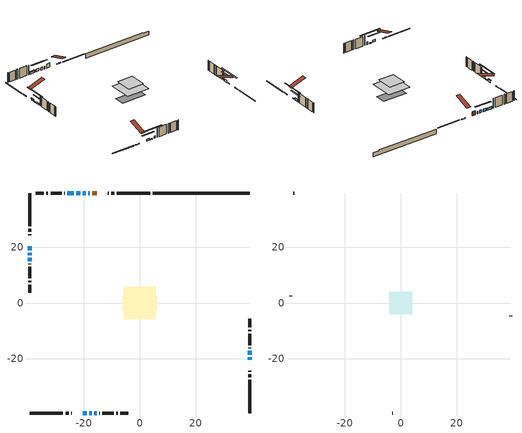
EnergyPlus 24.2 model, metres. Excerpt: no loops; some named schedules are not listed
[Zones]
conditioned space
 floor adiabatic (AdiabaticFloorConstruction): -5.77,-5.77 -5.77,5.77 5.77,5.77 5.77,-5.77 z3.24
 floor foundation (Slab1 construction): -6.17,-2.51 -6.17,2.51 6.17,2.51 6.17,-2.51 z-1.52
 wall outside (RimJoist1 construction): 3.67,39.35 -8.2,39.35 / -39.35,-39.35 -27.48,-39.35 / -39.35,39.35 -39.35,27.48 / 39.35,-39.35 39.35,-27.48 z0.8:1.1
 wall outside (RimJoist2 construction): -9.13,39.35 -10.21,39.35 / -26.55,-39.35 -25.46,-39.35 / -39.35,26.55 -39.35,25.46 / 39.35,-26.55 39.35,-25.46 z0.8:1.1
 wall outside (RimJoist3 construction): -11.14,39.35 -11.37,39.35 / -24.53,-39.35 -24.31,-39.35 / -39.35,24.53 -39.35,24.31 / 39.35,-24.53 39.35,-24.31 z0.8:1.1
 wall outside (AdiabaticWallConstruction 1): -15.32,39.35 -17.01,39.35 z0.8:2.83
 wall outside (AdiabaticWallConstruction): -17.93,39.35 -18.38,39.35 / -16.19,-39.35 -15.42,-39.35 z0.8:2.02; -20.36,-39.35 -18.96,-39.35 z0.8:1.89; -39.35,20.36 -39.35,18.88 / -39.35,16.11 -39.35,14.97 / -23.58,39.35 -25.87,39.35 z0.8:1.72; 39.35,-20.36 39.35,-19.44 / -18.03,-39.35 -17.11,-39.35 / -39.35,17.95 -39.35,17.04 z0.8:1.21; -19.31,39.35 -20.33,39.35 / -21.25,39.35 -22.65,39.35 z0.8:2.2; 39.35,-18.51 39.35,-17.06 z0.8:1.92
 wall outside (Wall1 construction): -26.8,39.35 -26.94,39.35 / -14.49,-39.35 -14.35,-39.35 / -39.35,14.04 -39.35,13.89 / 39.35,-16.13 39.35,-15.99 z0.8:5.68
 wall outside (Wall2 construction): -27.87,39.35 -31.91,39.35 / -13.42,-39.35 -9.38,-39.35 / -39.35,12.96 -39.35,8.93 / 39.35,-15.06 39.35,-11.02 z0.8:5.68
 wall outside (Wall3 construction): -32.84,39.35 -33.38,39.35 / -8.45,-39.35 -7.91,-39.35 / -39.35,8 -39.35,7.46 / 39.35,-10.09 39.35,-9.55 z0.8:5.68
 wall outside (Wall4 construction): -34.3,39.35 -37.25,39.35 / -6.99,-39.35 -4.04,-39.35 / -39.35,6.53 -39.35,3.58 / 39.35,-8.63 39.35,-5.68 z0.8:5.68
 wall foundation (FoundationWall1 construction): 4.6,39.35,-1.52 4.6,39.35,0.8 35.87,39.35,0.8 35.87,39.35,0.48 39.35,39.35,0.48 39.35,39.35,-1.52
 window (WindowConstruction 7): -17.93,39.35 -18.38,39.35 z0.8:2.02
 window (WindowConstruction 5): -20.35,-39.35 -18.96,-39.35 z0.8:1.89
 window (WindowConstruction 6): -39.35,20.35 -39.35,18.88 z0.8:1.71
 window (WindowConstruction 9): 39.35,-20.35 39.35,-19.44 z0.8:1.21
 window (WindowConstruction 10): -18.03,-39.35 -17.11,-39.35 z0.8:1.21
 window (WindowConstruction 11): -39.35,17.95 -39.35,17.04 z0.8:1.21
 window (WindowConstruction 8): -16.19,-39.35 -15.42,-39.35 z0.8:2.02
 window (WindowConstruction): -19.31,39.35 -20.33,39.35 z0.8:2.2
 window (WindowConstruction 1): -21.26,39.35 -22.65,39.35 z0.8:2.2
 window (WindowConstruction 2): 39.35,-18.51 39.35,-17.06 z0.8:1.92
 window (WindowConstruction 3): -39.35,16.11 -39.35,14.97 z0.8:1.71
 window (WindowConstruction 4): -23.58,39.35 -25.87,39.35 z0.8:1.71
 door (Door): -15.32,39.35 -17.01,39.35 z0.8:2.83
 ceiling adiabatic (AdiabaticFloorConstruction): 5.77,-5.77 5.77,5.77 -5.77,5.77 -5.77,-5.77 z3.24
attic - vented
 floor to conditioned space (Floor1 construction Reversed): -4.08,-4.08 -4.08,4.08 4.08,4.08 4.08,-4.08 z5.68
 wall outside (Wall5 construction): -38.18,39.35 -38.42,39.35 / -3.11,-39.35 -2.87,-39.35 / -39.35,2.66 -39.35,2.42 / 39.35,-4.75 39.35,-4.51 z0.8:5.68
 roof outside (Roof1 construction): -14.39,39.35,5.68 -14.39,31.4,8.33 -12.3,31.4,8.33 -12.3,39.35,5.68; -21.28,-39.35,5.68 -21.28,-31.4,8.33 -23.38,-31.4,8.33 -23.38,-39.35,5.68; -39.35,21.28,5.68 -31.4,21.28,8.33 -31.4,23.38,8.33 -39.35,23.38,5.68; 39.35,-21.28,5.68 31.4,-21.28,8.33 31.4,-23.38,8.33 39.35,-23.38,5.68
shading: -16.32,-39.35 -22.99,-39.35 -22.99,-39.76 -16.32,-39.76 z4.53; -39.35,18.68 -39.35,20.56 -39.76,20.56 -39.76,18.68 z1.92; 39.35,-14.36 39.35,-25.44 39.76,-25.44 39.76,-14.36 z6.29; -12.03,-39.35 -23.11,-39.35 -23.11,-39.76 -12.03,-39.76 z6.29; -39.35,11.96 -39.35,23.03 -39.76,23.03 -39.76,11.96 z6.29; -22.97,39.35 -16.67,39.35 -16.67,39.76 -22.97,39.76 z4.84; -25.29,39.35 -18.62,39.35 -18.62,39.76 -25.29,39.76 z4.84; 39.35,-14.42 39.35,-21.15 39.76,-21.15 39.76,-14.42 z4.56; -39.35,12.33 -39.35,18.75 -39.76,18.75 -39.76,12.33 z4.35; -26.07,39.35 -23.38,39.35 -23.38,39.76 -26.07,39.76 z1.92
[Building]
Building 1: Terrain=Suburbs
[Site:Location]
Edmonton Intl AP_AB: Latitude {deg}=53.31; Longitude {deg}=-113.58; Time Zone {hr}=-7; Elevation {m}=723; Keep Site Location Information=Yes
[Site:GroundTemperature:Shallow]
-1.56185, -3.61833, -3.78302, -2.80711, 1.11059, 5.01004, 8.39065, 10.5322, 10.7141, 8.97234, 5.67794, 1.89811
[Site:WaterMainsTemperature]
Calculation Method=Schedule; Temperature Schedule=mains temperature schedule
[Material] Roughness=Rough; Thermal Absorptance=0.9
Name | Thickness {m} | Conductivity {W/m-K} | Density {kg/m3} | Specific Heat {J/kg-K} | Solar Absorptance | Visible Absorptance
asphalt or fiberglass shingles | 0.00635 | 0.162714 | 1121.4 | 1465.45 | 0.4 | 0.4
ceiling stud and cavity | 0.1397 | 0.0949009 | 65.682 | 1177.47 | 0.7 | 0.7
concrete 4.0 in. | 0.1016 | 1.803125 | 2242.8 | 837.4 | 0.7 | 0.7
concrete 8.0 in. | 0.2032 | 1.803125 | 2242.8 | 837.4 | 0.7 | 0.7
door material | 0.04445 | 0.053851 | 512.64 | 1214.23 | 0.7 | 0.7
exterior vertical ins | 0.0457286 | 0.029427 | 32.04 | 1214.23 | 0.7 | 0.7
floor covering | 0.0127 | 0.0433444 | 54.468 | 1339.84 | 0.6 | 0.6
floor rigid ins; wall rigid ins | 0.512978 | 0.029427 | 32.04 | 1214.23 | 0.7 | 0.7
floor stud and cavity | 0.1397 | 1.75129 | 37.0049 | 1207.88 | 0.7 | 0.7
furniture material conditioned space 1 | 0.1524 | 0.115458 | 640.8 | 1214.23 | 0.6 | 0.6
gypsum board | 0.0127 | 0.160291 | 801 | 837.4 | 0.6 | 0.6
gypsum board 1 | 0.0127 | 0.160291 | 801 | 837.4 | 0.7 | 0.7
osb sheathing 0.5 in. | 0.0127 | 0.115458 | 512.64 | 1214.23 | 0.7 | 0.7
osb sheathing 0.75 in. | 0.01905 | 0.115458 | 512.64 | 1214.23 | 0.7 | 0.7
osb sheathing 2.0 in. | 0.0508 | 0.115458 | 512.64 | 1214.23 | 0.7 | 0.7
rim joist rigid ins | 0.051816 | 0.029427 | 32.04 | 1214.23 | 0.7 | 0.7
rim joist stud and cavity | 0.0508 | 0.0314757 | 125.044 | 1163.47 | 0.6 | 0.6
rim joist stud and cavity 1 | 0.0508 | 0.0299715 | 125.044 | 1163.47 | 0.6 | 0.6
rim joist stud and cavity 2 | 0.0508 | 0.647153 | 125.044 | 1163.47 | 0.6 | 0.6
wall stud and cavity | 0.1397 | 0.0944506 | 139.0536 | 1170.24 | 0.7 | 0.7
wall stud and cavity 1 | 0.1397 | 0.100683 | 139.0536 | 1170.24 | 0.7 | 0.7
wall stud and cavity 2 | 0.1397 | 0.104119 | 139.0536 | 1170.24 | 0.7 | 0.7
wall stud and cavity 3 | 0.1397 | 0.101586 | 139.0536 | 1170.24 | 0.7 | 0.7
wall stud and cavity 4 | 0.0889 | 6.1454 | 50.32683 | 1063.81 | 0.6 | 0.6
wall stud and cavity 5 | 0.0889 | 0.380278 | 52.3479 | 1209.89 | 0.7 | 0.7
wall stud and cavity 6 | 0.0889 | 0.391764 | 83.0341 | 1211.67 | 0.7 | 0.7
wood siding | 0.0254 | 0.102417 | 544.68 | 1172.36 | 0.4 | 0.4
wood siding 1 | 0.00254 | 0.102417 | 544.68 | 1172.36 | 0.4 | 0.4
wood siding 2; wood siding 3; wood siding 4 | 0.0254 | 0.102417 | 544.68 | 1172.36 | 0.7 | 0.7
[WindowMaterial:SimpleGlazingSystem]
Name | U-Factor {W/m2-K} | Solar Heat Gain Coefficient
WindowMaterial | 3.0048 | 0.51
WindowMaterial 1 | 1.99184 | 0.45
WindowMaterial 2 | 3.963244 | 0.55
WindowMaterial 3 | 4.23522 | 0.54
WindowMaterial 4 | 3.28416 | 0.53
WindowMaterial 5 | 2.97698 | 0.57
WindowMaterial 6 | 4.158 | 0.55
WindowMaterial 7 | 3.30687 | 0.61
WindowMaterial 8 | 3.308 | 0.63
WindowMaterial 9 | 3.242138 | 0.4
[Construction]
AdiabaticFloorConstruction: floor stud and cavity, floor rigid ins, osb sheathing 0.75 in., floor covering
AdiabaticWallConstruction: wood siding 3, wall rigid ins, wall stud and cavity 5, gypsum board
AdiabaticWallConstruction 1: wood siding 4, wall rigid ins, wall stud and cavity 5, gypsum board
Door: door material
Floor1 construction Reversed: gypsum board, ceiling stud and cavity
FoundationWall1 construction: concrete 8.0 in., gypsum board 1
furniture construction conditioned space 1: furniture material conditioned space 1
PartitionWallConstruction: gypsum board, wall stud and cavity 6, gypsum board
RimJoist1 construction: wood siding 2, osb sheathing 2.0 in., rim joist stud and cavity
RimJoist2 construction: wood siding 2, osb sheathing 2.0 in., rim joist stud and cavity 1
RimJoist3 construction: wood siding 2, rim joist rigid ins, osb sheathing 2.0 in., rim joist stud and cavity 2
Roof1 construction: asphalt or fiberglass shingles
Slab1 construction: concrete 4.0 in.
Wall1 construction: wood siding, osb sheathing 0.5 in., wall stud and cavity, gypsum board
Wall2 construction: wood siding, osb sheathing 0.5 in., wall stud and cavity 1, gypsum board
Wall3 construction: wood siding, osb sheathing 0.5 in., wall stud and cavity 2, gypsum board
Wall4 construction: wood siding, osb sheathing 0.5 in., wall stud and cavity 3, gypsum board
Wall5 construction: wood siding 1, wall stud and cavity 4
WindowConstruction: WindowMaterial
WindowConstruction 1: WindowMaterial 1
WindowConstruction 10; WindowConstruction 11; WindowConstruction 9: WindowMaterial 9
WindowConstruction 2: WindowMaterial 2
WindowConstruction 3: WindowMaterial 3
WindowConstruction 4: WindowMaterial 4
WindowConstruction 5: WindowMaterial 5
WindowConstruction 6: WindowMaterial 6
WindowConstruction 7: WindowMaterial 7
WindowConstruction 8: WindowMaterial 8
[Zone] Multiplier=1; Part of Total Floor Area=Yes
Name | Volume {m3}
attic - vented | 28.6135
conditioned space | 497.9
[Space]
Name | Zone | Volume {m3}
attic - vented 1 | attic - vented | 28.6135
conditioned space 1 | conditioned space | 497.9
[ZoneInfiltration:EffectiveLeakageArea]
infil attic - vented 1: Zone or Space=attic - vented 1; Schedule=Always On Discrete; Effective Air Leakage Area {cm2}=2314.78; Stack Coefficient=0.000523302; Wind Coefficient=1.5456e-05
[ZoneMixing]
whole house fan mix: Zone or Space=attic - vented; Schedule=Always On Continuous; Design Flow Rate Calculation Method=Flow/Zone; Design Flow Rate {m3/s}=0; Source Zone or Space=conditioned space
[SurfaceProperty:ExposedFoundationPerimeter]
Slab1: Exposed Perimeter Calculation Method=TotalExposedPerimeter; Total Exposed Perimeter {m}=34.747
[InternalMass] Zone or ZoneList=conditioned space; Space or SpaceList=conditioned space 1
Name | Construction | Surface Area {m2}
furniture mass conditioned space 1 | furniture construction conditioned space 1 | 78.0802
partition wall mass | PartitionWallConstruction | 195.2
[Lights]
interior lighting: Zone or ZoneList or Space or SpaceList=conditioned space 1; Schedule=interior lighting schedule; Design Level Calculation Method=LightingLevel; Lighting Level {W}=343.2; Return Air Fraction=0; Fraction Radiant=0.6; Fraction Visible=0.2; Fraction Replaceable=1
[People]
occupants: Zone or ZoneList or Space or SpaceList=conditioned space 1; Number of People Schedule=occupants schedule; Number of People Calculation Method=People; Number of People=3; Fraction Radiant=0.314171; Sensible Heat Fraction=0.56303; Activity Level Schedule=occupants activity schedule; Carbon Dioxide Generation Rate {m3/s-W}=0; Enable ASHRAE 55 Comfort Warnings=No; Mean Radiant Temperature Calculation Type=EnclosureAveraged
[ElectricEquipment] Zone or ZoneList or Space or SpaceList=conditioned space 1; Design Level Calculation Method=EquipmentLevel
Name | Schedule | Design Level {W} | Fraction Latent | Fraction Radiant | Fraction Lost
clothes dryer | clothes dryer schedule | 140.772 | 0.015 | 0.081 | 0.85
clothes washer | clothes washer schedule | 32.1985 | 0.03 | 0.162 | 0.7
cooking range | cooking range schedule | 215.147 | 0.08 | 0.432 | 0.2
dishwasher | dishwasher schedule | 66.8632 | 0.3 | 0.18 | 0.4
fridge | fridge schedule | 72.9452 | 0 | 0.6 | 0
mech vent bath fan 0 | mech vent bath fan 0 schedule | 50.2 | 0 | 0 | 1
mech vent bath fan 1 | mech vent bath fan 1 schedule | 50.2 | 0 | 0 | 1
mech vent house fan | mech vent house fan schedule | 0 | 0 | 0 | 1
mech vent house fan cfis | mech vent house fan cfis schedule | 0 | 0 | 0 | 0
mech vent range fan 0 | mech vent range fan 0 schedule | 57 | 0 | 0 | 1
misc plug loads | misc plug loads schedule | 494.7 | 0.045 | 0.513 | 0.1
whole house fan | Always On Discrete | 0 | 0 | 0 | 1
[OtherEquipment] Zone or ZoneList or Space or SpaceList=conditioned space 1; Design Level Calculation Method=EquipmentLevel
Name | Fuel Type | Schedule | Design Level {W} | Fraction Latent | Fraction Radiant | Fraction Lost
clothes dryer 1 | Electricity | clothes dryer schedule | 0 | 0.015 | 0.081 | 0.85
cooking range 1 | Electricity | cooking range schedule | 0 | 0.08 | 0.432 | 0.2
general water use latent | None | general water use schedule | 62.594 | 1 | 0 | 0
general water use sensible | None | general water use schedule | -61.6891 | 0 | 0.6 | 0
mech vent house fan latent load | None | Always On Discrete | 0 | 1 | 0 | 0
mech vent house fan sensible load | None | Always On Discrete | 0 | 0 | 0 | 0
water heater energy adjustment1 | NaturalGas | Always On Discrete | 0.01 | 0 | 0 | 1
[ZoneInfiltration:DesignFlowRate] Zone or ZoneList or Space or SpaceList=conditioned space 1; Schedule=Always On Discrete; Design Flow Rate Calculation Method=Flow/Zone; Design Flow Rate {m3/s}=0
infil flow; natural vent flow; whole house fan flow
[Foundation:Kiva]
Foundation Kiva 1: Initial Indoor Air Temperature {C}=18; Wall Height Above Grade {m}=0.799978; Wall Depth Below Slab {m}=0.2032; Custom Block Material Name 1=exterior vertical ins; Custom Block Depth 1 {m}=2.31999; Custom Block X Position 1 {m}=0.2159; Custom Block Z Position 1 {m}=0
[Foundation:Kiva:Settings]
Soil Conductivity {W/m-K}=0.849921; Soil Density {kg/m3}=1842.3; Soil Specific Heat {J/kg-K}=418.7; Ground Solar Absorptivity=0.9; Ground Thermal Absorptivity=0.9; Ground Surface Roughness {m}=0.03; Far-Field Width {m}=40; Deep-Ground Boundary Condition=ZeroFlux; Deep-Ground Depth {m}=40; Minimum Cell Dimension {m}=0.2; Maximum Cell Growth Coefficient=3; Simulation Timestep=Timestep
[Exterior:Lights]
exterior lighting: Schedule=exterior lighting schedule; Design Level {W}=75.6
[Schedule:Constant]
Name | Hourly Value
Always On Continuous; mech vent house fan schedule; mech vent house fan cfis schedule; Always On Discrete | 1
occupants activity schedule | 117.228
fridge schedule | 0
[Schedule:Week:Daily]
interior lighting schedule Week Rule - Jan1-Jan27: interior lighting schedule day, interior lighting schedule day, interior lighting schedule day, interior lighting schedule day, interior lighting schedule day, interior lighting schedule day, interior lighting schedule day, interior lighting schedule default day, interior lighting schedule default day, interior lighting schedule default day, interior lighting schedule default day, interior lighting schedule default day
interior lighting schedule Week Rule - Jan28-Feb3: interior lighting schedule day, interior lighting schedule day, interior lighting schedule day, interior lighting schedule day, interior lighting schedule day 1, interior lighting schedule day 1, interior lighting schedule day 1, interior lighting schedule default day, interior lighting schedule default day, interior lighting schedule default day, interior lighting schedule default day, interior lighting schedule default day
interior lighting schedule Week Rule - Feb4-Feb24: interior lighting schedule day 1, interior lighting schedule day 1, interior lighting schedule day 1, interior lighting schedule day 1, interior lighting schedule day 1, interior lighting schedule day 1, interior lighting schedule day 1, interior lighting schedule default day, interior lighting schedule default day, interior lighting schedule default day, interior lighting schedule default day, interior lighting schedule default day
interior lighting schedule Week Rule - Feb25-Mar3: interior lighting schedule day 1, interior lighting schedule day 1, interior lighting schedule day 1, interior lighting schedule day 1, interior lighting schedule day 2, interior lighting schedule day 2, interior lighting schedule day 2, interior lighting schedule default day, interior lighting schedule default day, interior lighting schedule default day, interior lighting schedule default day, interior lighting schedule default day
interior lighting schedule Week Rule - Mar4-Mar31: interior lighting schedule day 2, interior lighting schedule day 2, interior lighting schedule day 2, interior lighting schedule day 2, interior lighting schedule day 2, interior lighting schedule day 2, interior lighting schedule day 2, interior lighting schedule default day, interior lighting schedule default day, interior lighting schedule default day, interior lighting schedule default day, interior lighting schedule default day
interior lighting schedule Week Rule - Apr1-Apr28: interior lighting schedule day 3, interior lighting schedule day 3, interior lighting schedule day 3, interior lighting schedule day 3, interior lighting schedule day 3, interior lighting schedule day 3, interior lighting schedule day 3, interior lighting schedule default day, interior lighting schedule default day, interior lighting schedule default day, interior lighting schedule default day, interior lighting schedule default day
interior lighting schedule Week Rule - Apr29-May5: interior lighting schedule day 3, interior lighting schedule day 3, interior lighting schedule day 4, interior lighting schedule day 4, interior lighting schedule day 4, interior lighting schedule day 4, interior lighting schedule day 4, interior lighting schedule default day, interior lighting schedule default day, interior lighting schedule default day, interior lighting schedule default day, interior lighting schedule default day
interior lighting schedule Week Rule - May6-May26: interior lighting schedule day 4, interior lighting schedule day 4, interior lighting schedule day 4, interior lighting schedule day 4, interior lighting schedule day 4, interior lighting schedule day 4, interior lighting schedule day 4, interior lighting schedule default day, interior lighting schedule default day, interior lighting schedule default day, interior lighting schedule default day, interior lighting schedule default day
interior lighting schedule Week Rule - May27-Jun2: interior lighting schedule day 4, interior lighting schedule day 4, interior lighting schedule day 4, interior lighting schedule day 4, interior lighting schedule day 4, interior lighting schedule day 5, interior lighting schedule day 5, interior lighting schedule default day, interior lighting schedule default day, interior lighting schedule default day, interior lighting schedule default day, interior lighting schedule default day
interior lighting schedule Week Rule - Jun3-Jun30: interior lighting schedule day 5, interior lighting schedule day 5, interior lighting schedule day 5, interior lighting schedule day 5, interior lighting schedule day 5, interior lighting schedule day 5, interior lighting schedule day 5, interior lighting schedule default day, interior lighting schedule default day, interior lighting schedule default day, interior lighting schedule default day, interior lighting schedule default day
interior lighting schedule Week Rule - Jul1-Jul28: interior lighting schedule day 6, interior lighting schedule day 6, interior lighting schedule day 6, interior lighting schedule day 6, interior lighting schedule day 6, interior lighting schedule day 6, interior lighting schedule day 6, interior lighting schedule default day, interior lighting schedule default day, interior lighting schedule default day, interior lighting schedule default day, interior lighting schedule default day
interior lighting schedule Week Rule - Jul29-Aug4: interior lighting schedule day 6, interior lighting schedule day 6, interior lighting schedule day 6, interior lighting schedule day 7, interior lighting schedule day 7, interior lighting schedule day 7, interior lighting schedule day 7, interior lighting schedule default day, interior lighting schedule default day, interior lighting schedule default day, interior lighting schedule default day, interior lighting schedule default day
interior lighting schedule Week Rule - Aug5-Aug25: interior lighting schedule day 7, interior lighting schedule day 7, interior lighting schedule day 7, interior lighting schedule day 7, interior lighting schedule day 7, interior lighting schedule day 7, interior lighting schedule day 7, interior lighting schedule default day, interior lighting schedule default day, interior lighting schedule default day, interior lighting schedule default day, interior lighting schedule default day
interior lighting schedule Week Rule - Aug26-Sep1: interior lighting schedule day 7, interior lighting schedule day 7, interior lighting schedule day 7, interior lighting schedule day 7, interior lighting schedule day 7, interior lighting schedule day 7, interior lighting schedule day 8, interior lighting schedule default day, interior lighting schedule default day, interior lighting schedule default day, interior lighting schedule default day, interior lighting schedule default day
interior lighting schedule Week Rule - Sep2-Sep29: interior lighting schedule day 8, interior lighting schedule day 8, interior lighting schedule day 8, interior lighting schedule day 8, interior lighting schedule day 8, interior lighting schedule day 8, interior lighting schedule day 8, interior lighting schedule default day, interior lighting schedule default day, interior lighting schedule default day, interior lighting schedule default day, interior lighting schedule default day
interior lighting schedule Week Rule - Sep30-Oct6: interior lighting schedule day 8, interior lighting schedule day 9, interior lighting schedule day 9, interior lighting schedule day 9, interior lighting schedule day 9, interior lighting schedule day 9, interior lighting schedule day 9, interior lighting schedule default day, interior lighting schedule default day, interior lighting schedule default day, interior lighting schedule default day, interior lighting schedule default day
interior lighting schedule Week Rule - Oct7-Oct27: interior lighting schedule day 9, interior lighting schedule day 9, interior lighting schedule day 9, interior lighting schedule day 9, interior lighting schedule day 9, interior lighting schedule day 9, interior lighting schedule day 9, interior lighting schedule default day, interior lighting schedule default day, interior lighting schedule default day, interior lighting schedule default day, interior lighting schedule default day
interior lighting schedule Week Rule - Oct28-Nov3: interior lighting schedule day 9, interior lighting schedule day 9, interior lighting schedule day 9, interior lighting schedule day 9, interior lighting schedule day 10, interior lighting schedule day 10, interior lighting schedule day 10, interior lighting schedule default day, interior lighting schedule default day, interior lighting schedule default day, interior lighting schedule default day, interior lighting schedule default day
interior lighting schedule Week Rule - Nov4-Nov24: interior lighting schedule day 10, interior lighting schedule day 10, interior lighting schedule day 10, interior lighting schedule day 10, interior lighting schedule day 10, interior lighting schedule day 10, interior lighting schedule day 10, interior lighting schedule default day, interior lighting schedule default day, interior lighting schedule default day, interior lighting schedule default day, interior lighting schedule default day
interior lighting schedule Week Rule - Nov25-Dec1: interior lighting schedule day 10, interior lighting schedule day 10, interior lighting schedule day 10, interior lighting schedule day 10, interior lighting schedule day 10, interior lighting schedule day 10, interior lighting schedule day 11, interior lighting schedule default day, interior lighting schedule default day, interior lighting schedule default day, interior lighting schedule default day, interior lighting schedule default day
interior lighting schedule Week Rule - Dec2-Dec31: interior lighting schedule day 11, interior lighting schedule day 11, interior lighting schedule day 11, interior lighting schedule day 11, interior lighting schedule day 11, interior lighting schedule day 11, interior lighting schedule day 11, interior lighting schedule default day, interior lighting schedule default day, interior lighting schedule default day, interior lighting schedule default day, interior lighting schedule default day
occupants schedule Week Rule - Jan1-Dec31: occupants schedule day, occupants schedule day, occupants schedule day, occupants schedule day, occupants schedule day, occupants schedule day, occupants schedule day, occupants schedule default day, occupants schedule default day, occupants schedule default day, occupants schedule default day, occupants schedule default day
clothes dryer schedule Week Rule - Jan1-Dec31: clothes dryer schedule day, clothes dryer schedule day, clothes dryer schedule day, clothes dryer schedule day, clothes dryer schedule day, clothes dryer schedule day, clothes dryer schedule day, clothes dryer schedule default day, clothes dryer schedule default day, clothes dryer schedule default day, clothes dryer schedule default day, clothes dryer schedule default day
clothes washer schedule Week Rule - Jan1-Dec31: clothes washer schedule day, clothes washer schedule day, clothes washer schedule day, clothes washer schedule day, clothes washer schedule day, clothes washer schedule day, clothes washer schedule day, clothes washer schedule default day, clothes washer schedule default day, clothes washer schedule default day, clothes washer schedule default day, clothes washer schedule default day
cooking range schedule Week Rule - Jan1-Dec31: cooking range schedule day, cooking range schedule day, cooking range schedule day, cooking range schedule day, cooking range schedule day, cooking range schedule day, cooking range schedule day, cooking range schedule default day, cooking range schedule default day, cooking range schedule default day, cooking range schedule default day, cooking range schedule default day
dishwasher schedule Week Rule - Jan1-Dec31: dishwasher schedule day, dishwasher schedule day, dishwasher schedule day, dishwasher schedule day, dishwasher schedule day, dishwasher schedule day, dishwasher schedule day, dishwasher schedule default day, dishwasher schedule default day, dishwasher schedule default day, dishwasher schedule default day, dishwasher schedule default day
mech vent bath fan 0 schedule Week Rule - Jan1-Dec31: mech vent bath fan 0 schedule day, mech vent bath fan 0 schedule day, mech vent bath fan 0 schedule day, mech vent bath fan 0 schedule day, mech vent bath fan 0 schedule day, mech vent bath fan 0 schedule day, mech vent bath fan 0 schedule day, mech vent bath fan 0 schedule default day, mech vent bath fan 0 schedule default day, mech vent bath fan 0 schedule default day, mech vent bath fan 0 schedule default day, mech vent bath fan 0 schedule default day
mech vent bath fan 1 schedule Week Rule - Jan1-Dec31: mech vent bath fan 1 schedule day, mech vent bath fan 1 schedule day, mech vent bath fan 1 schedule day, mech vent bath fan 1 schedule day, mech vent bath fan 1 schedule day, mech vent bath fan 1 schedule day, mech vent bath fan 1 schedule day, mech vent bath fan 1 schedule default day, mech vent bath fan 1 schedule default day, mech vent bath fan 1 schedule default day, mech vent bath fan 1 schedule default day, mech vent bath fan 1 schedule default day
mech vent range fan 0 schedule Week Rule - Jan1-Dec31: mech vent range fan 0 schedule day, mech vent range fan 0 schedule day, mech vent range fan 0 schedule day, mech vent range fan 0 schedule day, mech vent range fan 0 schedule day, mech vent range fan 0 schedule day, mech vent range fan 0 schedule day, mech vent range fan 0 schedule default day, mech vent range fan 0 schedule default day, mech vent range fan 0 schedule default day, mech vent range fan 0 schedule default day, mech vent range fan 0 schedule default day
misc plug loads schedule Week Rule - Jan1-Dec31: misc plug loads schedule day, misc plug loads schedule day, misc plug loads schedule day, misc plug loads schedule day, misc plug loads schedule day, misc plug loads schedule day, misc plug loads schedule day, misc plug loads schedule default day, misc plug loads schedule default day, misc plug loads schedule default day, misc plug loads schedule default day, misc plug loads schedule default day
general water use schedule Week Rule - Jan1-Dec31: general water use schedule day, general water use schedule day, general water use schedule day, general water use schedule day, general water use schedule day, general water use schedule day, general water use schedule day, general water use schedule default day, general water use schedule default day, general water use schedule default day, general water use schedule default day, general water use schedule default day
exterior lighting schedule Week Rule - Jan1-Jan27: exterior lighting schedule day, exterior lighting schedule day, exterior lighting schedule day, exterior lighting schedule day, exterior lighting schedule day, exterior lighting schedule day, exterior lighting schedule day, exterior lighting schedule default day, exterior lighting schedule default day, exterior lighting schedule default day, exterior lighting schedule default day, exterior lighting schedule default day
exterior lighting schedule Week Rule - Jan28-Feb3: exterior lighting schedule day, exterior lighting schedule day, exterior lighting schedule day, exterior lighting schedule day, exterior lighting schedule day 1, exterior lighting schedule day 1, exterior lighting schedule day 1, exterior lighting schedule default day, exterior lighting schedule default day, exterior lighting schedule default day, exterior lighting schedule default day, exterior lighting schedule default day
exterior lighting schedule Week Rule - Feb4-Feb24: exterior lighting schedule day 1, exterior lighting schedule day 1, exterior lighting schedule day 1, exterior lighting schedule day 1, exterior lighting schedule day 1, exterior lighting schedule day 1, exterior lighting schedule day 1, exterior lighting schedule default day, exterior lighting schedule default day, exterior lighting schedule default day, exterior lighting schedule default day, exterior lighting schedule default day
exterior lighting schedule Week Rule - Feb25-Mar3: exterior lighting schedule day 1, exterior lighting schedule day 1, exterior lighting schedule day 1, exterior lighting schedule day 1, exterior lighting schedule day 2, exterior lighting schedule day 2, exterior lighting schedule day 2, exterior lighting schedule default day, exterior lighting schedule default day, exterior lighting schedule default day, exterior lighting schedule default day, exterior lighting schedule default day
exterior lighting schedule Week Rule - Mar4-Mar31: exterior lighting schedule day 2, exterior lighting schedule day 2, exterior lighting schedule day 2, exterior lighting schedule day 2, exterior lighting schedule day 2, exterior lighting schedule day 2, exterior lighting schedule day 2, exterior lighting schedule default day, exterior lighting schedule default day, exterior lighting schedule default day, exterior lighting schedule default day, exterior lighting schedule default day
exterior lighting schedule Week Rule - Apr1-Apr28: exterior lighting schedule day 3, exterior lighting schedule day 3, exterior lighting schedule day 3, exterior lighting schedule day 3, exterior lighting schedule day 3, exterior lighting schedule day 3, exterior lighting schedule day 3, exterior lighting schedule default day, exterior lighting schedule default day, exterior lighting schedule default day, exterior lighting schedule default day, exterior lighting schedule default day
exterior lighting schedule Week Rule - Apr29-May5: exterior lighting schedule day 3, exterior lighting schedule day 3, exterior lighting schedule day 4, exterior lighting schedule day 4, exterior lighting schedule day 4, exterior lighting schedule day 4, exterior lighting schedule day 4, exterior lighting schedule default day, exterior lighting schedule default day, exterior lighting schedule default day, exterior lighting schedule default day, exterior lighting schedule default day
exterior lighting schedule Week Rule - May6-May26: exterior lighting schedule day 4, exterior lighting schedule day 4, exterior lighting schedule day 4, exterior lighting schedule day 4, exterior lighting schedule day 4, exterior lighting schedule day 4, exterior lighting schedule day 4, exterior lighting schedule default day, exterior lighting schedule default day, exterior lighting schedule default day, exterior lighting schedule default day, exterior lighting schedule default day
exterior lighting schedule Week Rule - May27-Jun2: exterior lighting schedule day 4, exterior lighting schedule day 4, exterior lighting schedule day 4, exterior lighting schedule day 4, exterior lighting schedule day 4, exterior lighting schedule day 5, exterior lighting schedule day 5, exterior lighting schedule default day, exterior lighting schedule default day, exterior lighting schedule default day, exterior lighting schedule default day, exterior lighting schedule default day
exterior lighting schedule Week Rule - Jun3-Jun30: exterior lighting schedule day 5, exterior lighting schedule day 5, exterior lighting schedule day 5, exterior lighting schedule day 5, exterior lighting schedule day 5, exterior lighting schedule day 5, exterior lighting schedule day 5, exterior lighting schedule default day, exterior lighting schedule default day, exterior lighting schedule default day, exterior lighting schedule default day, exterior lighting schedule default day
exterior lighting schedule Week Rule - Jul1-Jul28: exterior lighting schedule day 6, exterior lighting schedule day 6, exterior lighting schedule day 6, exterior lighting schedule day 6, exterior lighting schedule day 6, exterior lighting schedule day 6, exterior lighting schedule day 6, exterior lighting schedule default day, exterior lighting schedule default day, exterior lighting schedule default day, exterior lighting schedule default day, exterior lighting schedule default day
exterior lighting schedule Week Rule - Jul29-Aug4: exterior lighting schedule day 6, exterior lighting schedule day 6, exterior lighting schedule day 6, exterior lighting schedule day 7, exterior lighting schedule day 7, exterior lighting schedule day 7, exterior lighting schedule day 7, exterior lighting schedule default day, exterior lighting schedule default day, exterior lighting schedule default day, exterior lighting schedule default day, exterior lighting schedule default day
exterior lighting schedule Week Rule - Aug5-Aug25: exterior lighting schedule day 7, exterior lighting schedule day 7, exterior lighting schedule day 7, exterior lighting schedule day 7, exterior lighting schedule day 7, exterior lighting schedule day 7, exterior lighting schedule day 7, exterior lighting schedule default day, exterior lighting schedule default day, exterior lighting schedule default day, exterior lighting schedule default day, exterior lighting schedule default day
exterior lighting schedule Week Rule - Aug26-Sep1: exterior lighting schedule day 7, exterior lighting schedule day 7, exterior lighting schedule day 7, exterior lighting schedule day 7, exterior lighting schedule day 7, exterior lighting schedule day 7, exterior lighting schedule day 8, exterior lighting schedule default day, exterior lighting schedule default day, exterior lighting schedule default day, exterior lighting schedule default day, exterior lighting schedule default day
[Schedule:Year]
interior lighting schedule: interior lighting schedule Week Rule - Jan1-Jan27, 1, 1, 1, 27, interior lighting schedule Week Rule - Jan28-Feb3, 1, 28, 2, 3, interior lighting schedule Week Rule - Feb4-Feb24, 2, 4, 2, 24, interior lighting schedule Week Rule - Feb25-Mar3, 2, 25, 3, 3, interior lighting schedule Week Rule - Mar4-Mar31, 3, 4, 3, 31, interior lighting schedule Week Rule - Apr1-Apr28, 4, 1, 4, 28, interior lighting schedule Week Rule - Apr29-May5, 4, 29, 5, 5, interior lighting schedule Week Rule - May6-May26, 5, 6, 5, 26, interior lighting schedule Week Rule - May27-Jun2, 5, 27, 6, 2, interior lighting schedule Week Rule - Jun3-Jun30, 6, 3, 6, 30, interior lighting schedule Week Rule - Jul1-Jul28, 7, 1, 7, 28, interior lighting schedule Week Rule - Jul29-Aug4, 7, 29, 8, 4, interior lighting schedule Week Rule - Aug5-Aug25, 8, 5, 8, 25, interior lighting schedule Week Rule - Aug26-Sep1, 8, 26, 9, 1, interior lighting schedule Week Rule - Sep2-Sep29, 9, 2, 9, 29, interior lighting schedule Week Rule - Sep30-Oct6, 9, 30, 10, 6, interior lighting schedule Week Rule - Oct7-Oct27, 10, 7, 10, 27, interior lighting schedule Week Rule - Oct28-Nov3, 10, 28, 11, 3, interior lighting schedule Week Rule - Nov4-Nov24, 11, 4, 11, 24, interior lighting schedule Week Rule - Nov25-Dec1, 11, 25, 12, 1, interior lighting schedule Week Rule - Dec2-Dec31, 12, 2, 12, 31
occupants schedule: occupants schedule Week Rule - Jan1-Dec31, 1, 1, 12, 31
clothes dryer schedule: clothes dryer schedule Week Rule - Jan1-Dec31, 1, 1, 12, 31
clothes washer schedule: clothes washer schedule Week Rule - Jan1-Dec31, 1, 1, 12, 31
cooking range schedule: cooking range schedule Week Rule - Jan1-Dec31, 1, 1, 12, 31
dishwasher schedule: dishwasher schedule Week Rule - Jan1-Dec31, 1, 1, 12, 31
mech vent bath fan 0 schedule: mech vent bath fan 0 schedule Week Rule - Jan1-Dec31, 1, 1, 12, 31
mech vent bath fan 1 schedule: mech vent bath fan 1 schedule Week Rule - Jan1-Dec31, 1, 1, 12, 31
mech vent range fan 0 schedule: mech vent range fan 0 schedule Week Rule - Jan1-Dec31, 1, 1, 12, 31
misc plug loads schedule: misc plug loads schedule Week Rule - Jan1-Dec31, 1, 1, 12, 31
general water use schedule: general water use schedule Week Rule - Jan1-Dec31, 1, 1, 12, 31
exterior lighting schedule: exterior lighting schedule Week Rule - Jan1-Jan27, 1, 1, 1, 27, exterior lighting schedule Week Rule - Jan28-Feb3, 1, 28, 2, 3, exterior lighting schedule Week Rule - Feb4-Feb24, 2, 4, 2, 24, exterior lighting schedule Week Rule - Feb25-Mar3, 2, 25, 3, 3, exterior lighting schedule Week Rule - Mar4-Mar31, 3, 4, 3, 31, exterior lighting schedule Week Rule - Apr1-Apr28, 4, 1, 4, 28, exterior lighting schedule Week Rule - Apr29-May5, 4, 29, 5, 5, exterior lighting schedule Week Rule - May6-May26, 5, 6, 5, 26, exterior lighting schedule Week Rule - May27-Jun2, 5, 27, 6, 2, exterior lighting schedule Week Rule - Jun3-Jun30, 6, 3, 6, 30, exterior lighting schedule Week Rule - Jul1-Jul28, 7, 1, 7, 28, exterior lighting schedule Week Rule - Jul29-Aug4, 7, 29, 8, 4, exterior lighting schedule Week Rule - Aug5-Aug25, 8, 5, 8, 25, exterior lighting schedule Week Rule - Aug26-Sep1, 8, 26, 9, 1, exterior lighting schedule Week Rule - Sep2-Sep29, 9, 2, 9, 29, exterior lighting schedule Week Rule - Sep30-Oct6, 9, 30, 10, 6, exterior lighting schedule Week Rule - Oct7-Oct27, 10, 7, 10, 27, exterior lighting schedule Week Rule - Oct28-Nov3, 10, 28, 11, 3, exterior lighting schedule Week Rule - Nov4-Nov24, 11, 4, 11, 24, exterior lighting schedule Week Rule - Nov25-Dec1, 11, 25, 12, 1, exterior lighting schedule Week Rule - Dec2-Dec31, 12, 2, 12, 31
[Schedule:Compact]
mains temperature schedule: Through: 01/01, For: AllDays, Until: 24:00, 3.97167, Through: 01/02, For: AllDays, Until: 24:00, 3.90778, Through: 01/03, For: AllDays, Until: 24:00, 3.84556, Through: 01/04, For: AllDays, Until: 24:00, 3.78389, Through: 01/05, For: AllDays, Until: 24:00, 3.72278, Through: 01/06, For: AllDays, Until: 24:00, 3.66278, Through: 01/07, For: AllDays, Until: 24:00, 3.60389, Through: 01/08, For: AllDays, Until: 24:00, 3.54556, Through: 01/09, For: AllDays, Until: 24:00, 3.48833, Through: 01/10, For: AllDays, Until: 24:00, 3.43167, Through: 01/11, For: AllDays, Until: 24:00, 3.37611, Through: 01/12, For: AllDays, Until: 24:00, 3.32167, Through: 01/13, For: AllDays, Until: 24:00, 3.26833, Through: 01/14, For: AllDays, Until: 24:00, 3.21556, Through: 01/15, For: AllDays, Until: 24:00, 3.16444, Through: 01/16, For: AllDays, Until: 24:00, 3.11389, Through: 01/17, For: AllDays, Until: 24:00, 3.06444, Through: 01/18, For: AllDays, Until: 24:00, 3.01611, Through: 01/19, For: AllDays, Until: 24:00, 2.96889, Through: 01/20, For: AllDays, Until: 24:00, 2.92278, Through: 01/21, For: AllDays, Until: 24:00, 2.87722, Through: 01/22, For: AllDays, Until: 24:00, 2.83333, Through: 01/23, For: AllDays, Until: 24:00, 2.79056, Through: 01/24, For: AllDays, Until: 24:00, 2.74889, Through: 01/25, For: AllDays, Until: 24:00, 2.70833, Through: 01/26, For: AllDays, Until: 24:00, 2.66889, Through: 01/27, For: AllDays, Until: 24:00, 2.63056, Through: 01/28, For: AllDays, Until: 24:00, 2.59333, Through: 01/29, For: AllDays, Until: 24:00, 2.55778, Through: 01/30, For: AllDays, Until: 24:00, 2.52278, Through: 01/31, For: AllDays, Until: 24:00, 2.48944, Through: 02/01, For: AllDays, Until: 24:00, 2.45722, Through: 02/02, For: AllDays, Until: 24:00, 2.42611, Through: 02/03, For: AllDays, Until: 24:00, 2.39667, Through: 02/04, For: AllDays, Until: 24:00, 2.36833, Through: 02/05, For: AllDays, Until: 24:00, 2.34111, Through: 02/06, For: AllDays, Until: 24:00, 2.315, Through: 02/07, For: AllDays, Until: 24:00, 2.29056, Through: 02/08, For: AllDays, Until: 24:00, 2.26722, Through: 02/09, For: AllDays, Until: 24:00, 2.245, Through: 02/10, For: AllDays, Until: 24:00, 2.22444, Through: 02/11, For: AllDays, Until: 24:00, 2.20444, Through: 02/12, For: AllDays, Until: 24:00, 2.18667, Through: 02/13, For: AllDays, Until: 24:00, 2.17, Through: 02/14, For: AllDays, Until: 24:00, 2.15444, Through: 02/15, For: AllDays, Until: 24:00, 2.14, Through: 02/16, For: AllDays, Until: 24:00, 2.12722, Through: 02/17, For: AllDays, Until: 24:00, 2.11556, Through: 02/18, For: AllDays, Until: 24:00, 2.10556, Through: 02/19, For: AllDays, Until: 24:00, 2.09667, Through: 02/20, For: AllDays, Until: 24:00, 2.08889, Through: 02/21, For: AllDays, Until: 24:00, 2.08278, Through: 02/22, For: AllDays, Until: 24:00, 2.07833, Through: 02/23, For: AllDays, Until: 24:00, 2.07444, Through: 02/24, For: AllDays, Until: 24:00, 2.07278, Through: 02/25, For: AllDays, Until: 24:00, 2.07167, Through: 02/26, For: AllDays, Until: 24:00, 2.07222, Through: 02/27, For: AllDays, Until: 24:00, 2.07444, Through: 02/28, For: AllDays, Until: 24:00, 2.07778, Through: 03/01, For: AllDays, Until: 24:00, 2.08222, Through: 03/02, For: AllDays, Until: 24:00, 2.08833, Through: 03/03, For: AllDays, Until: 24:00, 2.09556, Through: 03/04, For: AllDays, Until: 24:00, 2.10444, Through: 03/05, For: AllDays, Until: 24:00, 2.11444, Through: 03/06, For: AllDays, Until: 24:00, 2.12556, Through: 03/07, For: AllDays, Until: 24:00, 2.13833, Through: 03/08, For: AllDays, Until: 24:00, 2.15278, Through: 03/09, For: AllDays, Until: 24:00, 2.16778, Through: 03/10, For: AllDays, Until: 24:00, 2.18444, Through: 03/11, For: AllDays, Until: 24:00, 2.20278, Through: 03/12, For: AllDays, Until: 24:00, 2.22167, Through: 03/13, For: AllDays, Until: 24:00, 2.24278, Through: 03/14, For: AllDays, Until: 24:00, 2.26444, Through: 03/15, For: AllDays, Until: 24:00, 2.28778, Through: 03/16, For: AllDays, Until: 24:00, 2.31222, Through: 03/17, For: AllDays, Until: 24:00, 2.33778, Through: 03/18, For: AllDays, Until: 24:00, 2.365, Through: 03/19, For: AllDays, Until: 24:00, 2.39333, Through: 03/20, For: AllDays, Until: 24:00, 2.42278, Through: 03/21, For: AllDays, Until: 24:00, 2.45389, Through: 03/22, For: AllDays, Until: 24:00, 2.48611, Through: 03/23, For: AllDays, Until: 24:00, 2.51889, Through: 03/24, For: AllDays, Until: 24:00, 2.55389, Through: 03/25, For: AllDays, Until: 24:00, 2.58944, Through: 03/26, For: AllDays, Until: 24:00, 2.62611, Through: 03/27, For: AllDays, Until: 24:00, 2.66444, Through: 03/28, For: AllDays, Until: 24:00, 2.70389, Through: 03/29, For: AllDays, Until: 24:00, 2.74389, Through: 03/30, For: AllDays, Until: 24:00, 2.78556, Through: 03/31, For: AllDays, Until: 24:00, 2.82833, Through: 04/01, For: AllDays, Until: 24:00, 2.87222, Through: 04/02, For: AllDays, Until: 24:00, 2.91722, Through: 04/03, For: AllDays, Until: 24:00, 2.96333, Through: 04/04, For: AllDays, Until: 24:00, 3.01056, Through: 04/05, For: AllDays, Until: 24:00, 3.05889, Through: 04/06, For: AllDays, Until: 24:00, 3.10833, Through: 04/07, For: AllDays, Until: 24:00, 3.15833, Through: 04/08, For: AllDays, Until: 24:00, 3.21, Through: 04/09, For: AllDays, Until: 24:00, 3.26222, Through: 04/10, For: AllDays, Until: 24:00, 3.31556, Through: 04/11, For: AllDays, Until: 24:00, 3.37, Through: 04/12, For: AllDays, Until: 24:00, 3.42556, Through: 04/13, For: AllDays, Until: 24:00, 3.48167, Through: 04/14, For: AllDays, Until: 24:00, 3.53889, Through: 04/15, For: AllDays, Until: 24:00, 3.59722, Through: 04/16, For: AllDays, Until: 24:00, 3.65611, Through: 04/17, For: AllDays, Until: 24:00, 3.71611, Through: 04/18, For: AllDays, Until: 24:00, 3.77667, Through: 04/19, For: AllDays, Until: 24:00, 3.83833, Through: 04/20, For: AllDays, Until: 24:00, 3.90111, Through: 04/21, For: AllDays, Until: 24:00, 3.96444, Through: 04/22, For: AllDays, Until: 24:00, 4.02833, Through: 04/23, For: AllDays, Until: 24:00, 4.09333, Through: 04/24, For: AllDays, Until: 24:00, 4.15889, Through: 04/25, For: AllDays, Until: 24:00, 4.225, Through: 04/26, For: AllDays, Until: 24:00, 4.29222, Through: 04/27, For: AllDays, Until: 24:00, 4.36, Through: 04/28, For: AllDays, Until: 24:00, 4.42833, Through: 04/29, For: AllDays, Until: 24:00, 4.49722, Through: 04/30, For: AllDays, Until: 24:00, 4.56667, Through: 05/01, For: AllDays, Until: 24:00, 4.63722, Through: 05/02, For: AllDays, Until: 24:00, 4.70833, Through: 05/03, For: AllDays, Until: 24:00, 4.77944, Through: 05/04, For: AllDays, Until: 24:00, 4.85167, Through: 05/05, For: AllDays, Until: 24:00, 4.92389, Through: 05/06, For: AllDays, Until: 24:00, 4.99722, Through: 05/07, For: AllDays, Until: 24:00, 5.07056, Through: 05/08, For: AllDays, Until: 24:00, 5.145, Through: 05/09, For: AllDays, Until: 24:00, 5.21944, Through: 05/10, For: AllDays, Until: 24:00, 5.29389, Through: 05/11, For: AllDays, Until: 24:00, 5.36944, Through: 05/12, For: AllDays, Until: 24:00, 5.445, Through: 05/13, For: AllDays, Until: 24:00, 5.52111, Through: 05/14, For: AllDays, Until: 24:00, 5.59722, Through: 05/15, For: AllDays, Until: 24:00, 5.67389, Through: 05/16, For: AllDays, Until: 24:00, 5.75056, Through: 05/17, For: AllDays, Until: 24:00, 5.82778, Through: 05/18, For: AllDays, Until: 24:00, 5.90556, Through: 05/19, For: AllDays, Until: 24:00, 5.98278, Through: 05/20, For: AllDays, Until: 24:00, 6.06056, Through: 05/21, For: AllDays, Until: 24:00, 6.13889, Through: 05/22, For: AllDays, Until: 24:00, 6.21667, Through: 05/23, For: AllDays, Until: 24:00, 6.295, Through: 05/24, For: AllDays, Until: 24:00, 6.37333, Through: 05/25, For: AllDays, Until: 24:00, 6.45222, Through: 05/26, For: AllDays, Until: 24:00, 6.53056, Through: 05/27, For: AllDays, Until: 24:00, 6.60889, Through: 05/28, For: AllDays, Until: 24:00, 6.68778, Through: 05/29, For: AllDays, Until: 24:00, 6.76611, Through: 05/30, For: AllDays, Until: 24:00, 6.84444, Through: 05/31, For: AllDays, Until: 24:00, 6.92278, Through: 06/01, For: AllDays, Until: 24:00, 7.00111, Through: 06/02, For: AllDays, Until: 24:00, 7.07944, Through: 06/03, For: AllDays, Until: 24:00, 7.15778, Through: 06/04, For: AllDays, Until: 24:00, 7.23556, Through: 06/05, For: AllDays, Until: 24:00, 7.31333, Through: 06/06, For: AllDays, Until: 24:00, 7.39056, Through: 06/07, For: AllDays, Until: 24:00, 7.46833, Through: 06/08, For: AllDays, Until: 24:00, 7.545, Through: 06/09, For: AllDays, Until: 24:00, 7.62222, Through: 06/10, For: AllDays, Until: 24:00, 7.69833, Through: 06/11, For: AllDays, Until: 24:00, 7.775, Through: 06/12, For: AllDays, Until: 24:00, 7.85056, Through: 06/13, For: AllDays, Until: 24:00, 7.92611, Through: 06/14, For: AllDays, Until: 24:00, 8.00111, Through: 06/15, For: AllDays, Until: 24:00, 8.07611, Through: 06/16, For: AllDays, Until: 24:00, 8.15056, Through: 06/17, For: AllDays, Until: 24:00, 8.22389, Through: 06/18, For: AllDays, Until: 24:00, 8.29778, Through: 06/19, For: AllDays, Until: 24:00, 8.37056, Through: 06/20, For: AllDays, Until: 24:00, 8.44278, Through: 06/21, For: AllDays, Until: 24:00, 8.51444, Through: 06/22, For: AllDays, Until: 24:00, 8.58611, Through: 06/23, For: AllDays, Until: 24:00, 8.65667, Through: 06/24, For: AllDays, Until: 24:00, 8.72667, Through: 06/25, For: AllDays, Until: 24:00, 8.79611, Through: 06/26, For: AllDays, Until: 24:00, 8.865, Through: 06/27, For: AllDays, Until: 24:00, 8.93333, Through: 06/28, For: AllDays, Until: 24:00, 9.00056, Through: 06/29, For: AllDays, Until: 24:00, 9.06778, Through: 06/30, For: AllDays, Until: 24:00, 9.13333, Through: 07/01, For: AllDays, Until: 24:00, 9.19889, Through: 07/02, For: AllDays, Until: 24:00, 9.26333, Through: 07/03, For: AllDays, Until: 24:00, 9.32722, Through: 07/04, For: AllDays, Until: 24:00, 9.39056, Through: 07/05, For: AllDays, Until: 24:00, 9.45278, Through: 07/06, For: AllDays, Until: 24:00, 9.51389, Through: 07/07, For: AllDays, Until: 24:00, 9.57444, Through: 07/08, For: AllDays, Until: 24:00, 9.63389, Through: 07/09, For: AllDays, Until: 24:00, 9.69278, Through: 07/10, For: AllDays, Until: 24:00, 9.75056, Through: 07/11, For: AllDays, Until: 24:00, 9.80778, Through: 07/12, For: AllDays, Until: 24:00, 9.86333, Through: 07/13, For: AllDays, Until: 24:00, 9.91833, Through: 07/14, For: AllDays, Until: 24:00, 9.97278, Through: 07/15, For: AllDays, Until: 24:00, 10.0256, Through: 07/16, For: AllDays, Until: 24:00, 10.0778, Through: 07/17, For: AllDays, Until: 24:00, 10.1289, Through: 07/18, For: AllDays, Until: 24:00, 10.1789, Through: 07/19, For: AllDays, Until: 24:00, 10.2278, Through: 07/20, For: AllDays, Until: 24:00, 10.2756, Through: 07/21, For: AllDays, Until: 24:00, 10.3222, Through: 07/22, For: AllDays, Until: 24:00, 10.3683, Through: 07/23, For: AllDays, Until: 24:00, 10.4128, Through: 07/24, For: AllDays, Until: 24:00, 10.4561, Through: 07/25, For: AllDays, Until: 24:00, 10.4989, Through: 07/26, For: AllDays, Until: 24:00, 10.54, Through: 07/27, For: AllDays, Until: 24:00, 10.58, Through: 07/28, For: AllDays, Until: 24:00, 10.6189, Through: 07/29, For: AllDays, Until: 24:00, 10.6567, Through: 07/30, For: AllDays, Until: 24:00, 10.6928, Through: 07/31, For: AllDays, Until: 24:00, 10.7283, Through: 08/01, For: AllDays, Until: 24:00, 10.7622, Through: 08/02, For: AllDays, Until: 24:00, 10.7956, Through: 08/03, For: AllDays, Until: 24:00, 10.8272, Through: 08/04, For: AllDays, Until: 24:00, 10.8572, Through: 08/05, For: AllDays, Until: 24:00, 10.8867, Through: 08/06, For: AllDays, Until: 24:00, 10.9144, Through: 08/07, For: AllDays, Until: 24:00, 10.9411, Through: 08/08, For: AllDays, Until: 24:00, 10.9667, Through: 08/09, For: AllDays, Until: 24:00, 10.9906, Through: 08/10, For: AllDays, Until: 24:00, 11.0133, Through: 08/11, For: AllDays, Until: 24:00, 11.035, Through: 08/12, For: AllDays, Until: 24:00, 11.055, Through: 08/13, For: AllDays, Until: 24:00, 11.0739, Through: 08/14, For: AllDays, Until: 24:00, 11.0917, Through: 08/15, For: AllDays, Until: 24:00, 11.1078, Through: 08/16, For: AllDays, Until: 24:00, 11.1228, Through: 08/17, For: AllDays, Until: 24:00, 11.1361, Through: 08/18, For: AllDays, Until: 24:00, 11.1483, Through: 08/19, For: AllDays, Until: 24:00, 11.1594, Through: 08/20, For: AllDays, Until: 24:00, 11.1689, Through: 08/21, For: AllDays, Until: 24:00, 11.1772, Through: 08/22, For: AllDays, Until: 24:00, 11.1844, Through: 08/23, For: AllDays, Until: 24:00, 11.19, Through: 08/24, For: AllDays, Until: 24:00, 11.1939, Through: 08/25, For: AllDays, Until: 24:00, 11.1967, Through: 08/26, For: AllDays, Until: 24:00, 11.1983, Through: 08/27, For: AllDays, Until: 24:00, 11.1983, Through: 08/28, For: AllDays, Until: 24:00, 11.1972, Through: 08/29, For: AllDays, Until: 24:00, 11.195, Through: 08/30, For: AllDays, Until: 24:00, 11.1911, Through: 08/31, For: AllDays, Until: 24:00, 11.1856, Through: 09/01, For: AllDays, Until: 24:00, 11.1789, Through: 09/02, For: AllDays, Until: 24:00, 11.1711, Through: 09/03, For: AllDays, Until: 24:00, 11.1617, Through: 09/04, For: AllDays, Until: 24:00, 11.1511, Through: 09/05, For: AllDays, Until: 24:00, 11.1394, Through: 09/06, For: AllDays, Until: 24:00, 11.1261, Through: 09/07, For: AllDays, Until: 24:00, 11.1111, Through: 09/08, For: AllDays, Until: 24:00, 11.0956, Through: 09/09, For: AllDays, Until: 24:00, 11.0778, Through: 09/10, For: AllDays, Until: 24:00, 11.0594, Through: 09/11, For: AllDays, Until: 24:00, 11.0394, Through: 09/12, For: AllDays, Until: 24:00, 11.0183, Through: 09/13, For: AllDays, Until: 24:00, 10.9961, Through: 09/14, For: AllDays, Until: 24:00, 10.9722, Through: 09/15, For: AllDays, Until: 24:00, 10.9472, Through: 09/16, For: AllDays, Until: 24:00, 10.9206, Through: 09/17, For: AllDays, Until: 24:00, 10.8928, Through: 09/18, For: AllDays, Until: 24:00, 10.8639, Through: 09/19, For: AllDays, Until: 24:00, 10.8339, Through: 09/20, For: AllDays, Until: 24:00, 10.8028, Through: 09/21, For: AllDays, Until: 24:00, 10.77, Through: 09/22, For: AllDays, Until: 24:00, 10.7361, Through: 09/23, For: AllDays, Until: 24:00, 10.7011, Through: 09/24, For: AllDays, Until: 24:00, 10.665, Through: 09/25, For: AllDays, Until: 24:00, 10.6272, Through: 09/26, For: AllDays, Until: 24:00, 10.5889, Through: 09/27, For: AllDays, Until: 24:00, 10.5489, Through: 09/28, For: AllDays, Until: 24:00, 10.5078, Through: 09/29, For: AllDays, Until: 24:00, 10.4661, Through: 09/30, For: AllDays, Until: 24:00, 10.4228, Through: 10/01, For: AllDays, Until: 24:00, 10.3783, Through: 10/02, For: AllDays, Until: 24:00, 10.3328, Through: 10/03, For: AllDays, Until: 24:00, 10.2861, Through: 10/04, For: AllDays, Until: 24:00, 10.2383, Through: 10/05, For: AllDays, Until: 24:00, 10.19, Through: 10/06, For: AllDays, Until: 24:00, 10.14, Through: 10/07, For: AllDays, Until: 24:00, 10.0894, Through: 10/08, For: AllDays, Until: 24:00, 10.0372, Through: 10/09, For: AllDays, Until: 24:00, 9.98444, Through: 10/10, For: AllDays, Until: 24:00, 9.93056, Through: 10/11, For: AllDays, Until: 24:00, 9.87611, Through: 10/12, For: AllDays, Until: 24:00, 9.82, Through: 10/13, For: AllDays, Until: 24:00, 9.76333, Through: 10/14, For: AllDays, Until: 24:00, 9.70611, Through: 10/15, For: AllDays, Until: 24:00, 9.64722, Through: 10/16, For: AllDays, Until: 24:00, 9.58778, Through: 10/17, For: AllDays, Until: 24:00, 9.52778, Through: 10/18, For: AllDays, Until: 24:00, 9.46667, Through: 10/19, For: AllDays, Until: 24:00, 9.40444, Through: 10/20, For: AllDays, Until: 24:00, 9.34167, Through: 10/21, For: AllDays, Until: 24:00, 9.27778, Through: 10/22, For: AllDays, Until: 24:00, 9.21333, Through: 10/23, For: AllDays, Until: 24:00, 9.14833, Through: 10/24, For: AllDays, Until: 24:00, 9.08222, Through: 10/25, For: AllDays, Until: 24:00, 9.01556, Through: 10/26, For: AllDays, Until: 24:00, 8.94833, Through: 10/27, For: AllDays, Until: 24:00, 8.88056, Through: 10/28, For: AllDays, Until: 24:00, 8.81167, Through: 10/29, For: AllDays, Until: 24:00, 8.74222, Through: 10/30, For: AllDays, Until: 24:00, 8.67222, Through: 10/31, For: AllDays, Until: 24:00, 8.60167, Through: 11/01, For: AllDays, Until: 24:00, 8.53056, Through: 11/02, For: AllDays, Until: 24:00, 8.45889, Through: 11/03, For: AllDays, Until: 24:00, 8.38667, Through: 11/04, For: AllDays, Until: 24:00, 8.31389, Through: 11/05, For: AllDays, Until: 24:00, 8.24056, Through: 11/06, For: AllDays, Until: 24:00, 8.16667, Through: 11/07, For: AllDays, Until: 24:00, 8.09278, Through: 11/08, For: AllDays, Until: 24:00, 8.01833, Through: 11/09, For: AllDays, Until: 24:00, 7.94278, Through: 11/10, For: AllDays, Until: 24:00, 7.86778, Through: 11/11, For: AllDays, Until: 24:00, 7.79167, Through: 11/12, For: AllDays, Until: 24:00, 7.71556, Through: 11/13, For: AllDays, Until: 24:00, 7.63944, Through: 11/14, For: AllDays, Until: 24:00, 7.56222, Through: 11/15, For: AllDays, Until: 24:00, 7.48556, Through: 11/16, For: AllDays, Until: 24:00, 7.40833, Through: 11/17, For: AllDays, Until: 24:00, 7.33056, Through: 11/18, For: AllDays, Until: 24:00, 7.25278, Through: 11/19, For: AllDays, Until: 24:00, 7.175, Through: 11/20, For: AllDays, Until: 24:00, 7.09722, Through: 11/21, For: AllDays, Until: 24:00, 7.01889, Through: 11/22, For: AllDays, Until: 24:00, 6.94056, Through: 11/23, For: AllDays, Until: 24:00, 6.86222, Through: 11/24, For: AllDays, Until: 24:00, 6.78389, Through: 11/25, For: AllDays, Until: 24:00, 6.705, Through: 11/26, For: AllDays, Until: 24:00, 6.62667, Through: 11/27, For: AllDays, Until: 24:00, 6.54833, Through: 11/28, For: AllDays, Until: 24:00, 6.46944, Through: 11/29, For: AllDays, Until: 24:00, 6.39111, Through: 11/30, For: AllDays, Until: 24:00, 6.31278, Through: 12/01, For: AllDays, Until: 24:00, 6.23444, Through: 12/02, For: AllDays, Until: 24:00, 6.15611, Through: 12/03, For: AllDays, Until: 24:00, 6.07833, Through: 12/04, For: AllDays, Until: 24:00, 6.00056, Through: 12/05, For: AllDays, Until: 24:00, 5.92278, Through: 12/06, For: AllDays, Until: 24:00, 5.84556, Through: 12/07, For: AllDays, Until: 24:00, 5.76833, Through: 12/08, For: AllDays, Until: 24:00, 5.69111, Through: 12/09, For: AllDays, Until: 24:00, 5.61444, Through: 12/10, For: AllDays, Until: 24:00, 5.53778, Through: 12/11, For: AllDays, Until: 24:00, 5.46222, Through: 12/12, For: AllDays, Until: 24:00, 5.38611, Through: 12/13, For: AllDays, Until: 24:00, 5.31111, Through: 12/14, For: AllDays, Until: 24:00, 5.23611, Through: 12/15, For: AllDays, Until: 24:00, 5.16167, Through: 12/16, For: AllDays, Until: 24:00, 5.08722, Through: 12/17, For: AllDays, Until: 24:00, 5.01389, Through: 12/18, For: AllDays, Until: 24:00, 4.94056, Through: 12/19, For: AllDays, Until: 24:00, 4.86778, Through: 12/20, For: AllDays, Until: 24:00, 4.79556, Through: 12/21, For: AllDays, Until: 24:00, 4.72389, Through: 12/22, For: AllDays, Until: 24:00, 4.65333, Through: 12/23, For: AllDays, Until: 24:00, 4.58278, Through: 12/24, For: AllDays, Until: 24:00, 4.51278, Through: 12/25, For: AllDays, Until: 24:00, 4.44389, Through: 12/26, For: AllDays, Until: 24:00, 4.375, Through: 12/27, For: AllDays, Until: 24:00, 4.30722, Through: 12/28, For: AllDays, Until: 24:00, 4.24, Through: 12/29, For: AllDays, Until: 24:00, 4.17333, Through: 12/30, For: AllDays, Until: 24:00, 4.10778, Through: 12/31, For: AllDays, Until: 24:00, 4.04278
